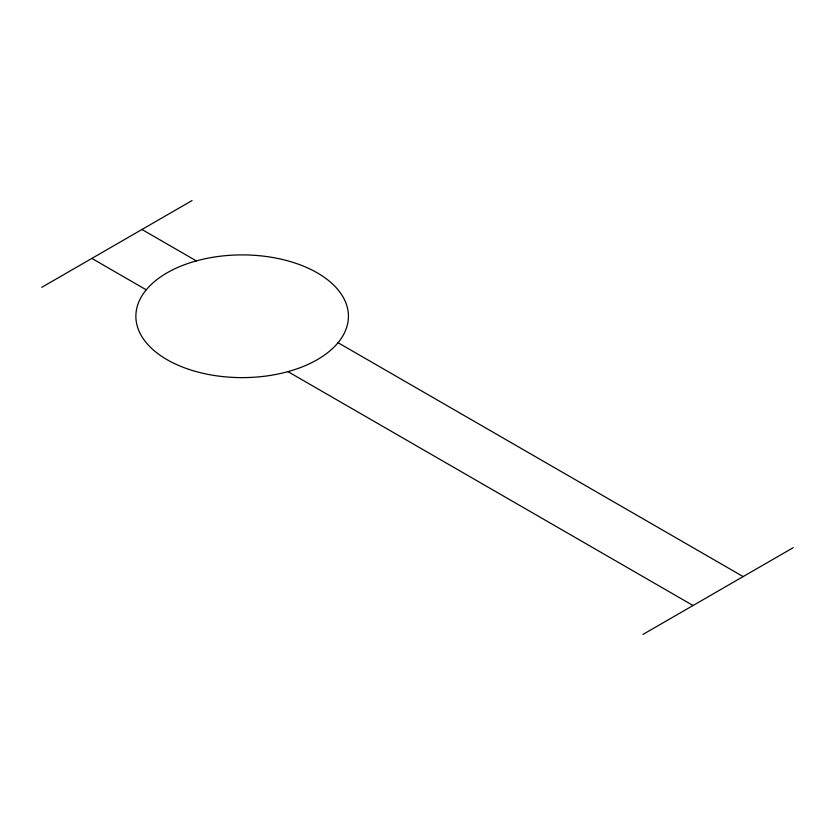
<?xml version="1.0" encoding="UTF-8"?>
<svg xmlns="http://www.w3.org/2000/svg" width="835" height="835" viewBox="0 0 835 835"><rect width="100%" height="100%" fill="white"/><g stroke="black" fill="none" stroke-linecap="round" stroke-linejoin="round"><path stroke-width="1.25" d="M41.75 287.334L192.05 200.567M642.95 634.433L793.25 547.666M141.95 229.489L196.35 260.896M338.05 342.705L743.15 576.588M91.85 258.412L146.25 289.818M287.95 371.627L693.05 605.511M189.013 369.404A106.275 61.362 0 0 0 348.425 316.267A106.275 61.362 0 0 0 189.013 263.119A106.275 61.362 0 0 0 189.013 369.404"/></g></svg>
